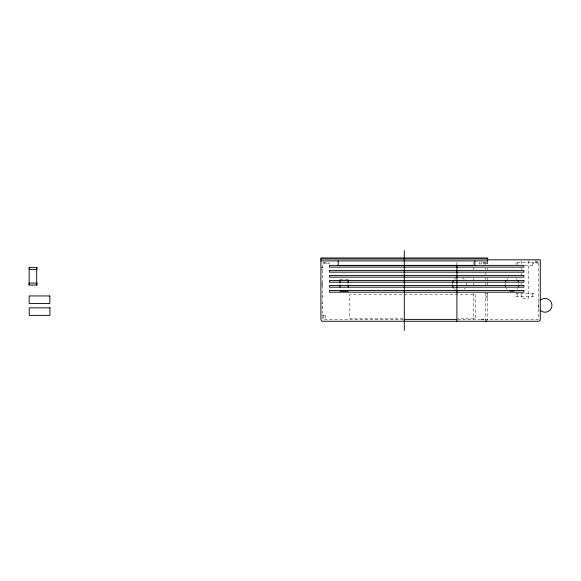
<?xml version="1.0" encoding="UTF-8"?>
<svg xmlns="http://www.w3.org/2000/svg" width="581" height="581" viewBox="0 0 581 581"><rect width="100%" height="100%" fill="white"/><g stroke="black" fill="none" stroke-linecap="round" stroke-linejoin="round"><path stroke-width="0.44" stroke-dasharray="2.9 2.18" d="M485.789 262.205L487.67 262.205M538.413 262.953L535.283 262.953L535.283 260.724M485.789 263.338L487.67 263.338M322.789 263.847L329.057 263.847L329.057 262.234M485.789 263.847L479.521 263.847L479.521 262.234M524.766 265.343L533.648 265.343L533.648 262.213L516.088 262.205L516.088 264.348M321.533 267.398L322.789 267.398M321.533 267.768L322.789 267.768M321.533 269.402L322.789 269.402M340.016 279.258L348.164 279.258M321.533 283.07L322.789 283.07M321.533 284.697L322.789 284.697M321.533 285.075L322.789 285.075M485.789 293.55L487.67 293.55M321.533 295.947L322.789 295.947M485.789 296.688L487.67 296.688M485.789 297.813L487.67 297.813M321.533 303.471L322.789 303.471M321.533 307.857L322.789 307.857M321.533 315.381L322.789 315.381M323.319 315.592L325.404 315.592M403.054 318.853L349.835 318.853L349.835 294.407L475.222 294.407L475.222 318.853L458.082 318.853M403.497 319.376L322.789 319.376L322.789 263.433M457.821 319.376L480.458 319.376M484.982 319.376L538.413 319.376L538.413 261.385M537.846 260.608L537.846 262.953M536.285 260.869L536.285 262.953M535.842 260.608L535.842 262.953M532.588 262.213L532.588 265.335M532.588 293.558L532.588 296.68M528.608 260.637L528.608 298.256L521.709 298.256L521.709 293.775M521.709 260.637L521.709 264.217M521.709 267.805L521.709 269.591M521.709 273.179L521.709 274.966M521.709 283.027L521.709 284.821M517.148 262.213L517.148 264.348M517.112 293.558L517.112 296.68M487.67 260.724L487.67 264.544M487.67 267.943L487.67 269.744M487.67 277.871L487.67 279.672M487.67 282.126L487.67 285.089M487.67 293.209L487.67 319.376A1.881 1.881 0 0 1 487.444 320.269M485.789 263.621L485.789 264.544M485.789 267.943L485.789 269.744M485.789 272.809L485.789 274.595M485.789 277.871L485.789 279.969M485.789 283.281L485.789 285.089M485.789 293.209L485.789 321.257M481.649 262.234L481.649 263.847M473.355 262.525L473.355 264.333M473.355 267.943L473.355 269.744M473.355 277.871L473.355 279.672M473.355 283.281L473.355 285.089M473.355 293.209L473.355 319.376M456.913 262.198L456.913 264.58M326.921 262.234L326.929 263.847M325.425 315.592L325.425 319.376M323.297 315.592L323.297 319.376M466.151 283.012A6.899 6.899 0 0 1 466.238 284.886M465.141 288.038A6.899 6.899 0 0 1 464.248 289.142M454.495 289.142A6.899 6.899 0 0 1 453.594 288.038M452.476 284.262A6.899 6.899 0 0 1 452.592 283.012M454.495 279.388A6.899 6.899 0 0 1 456.201 278.139M462.534 278.139A6.899 6.899 0 0 1 464.248 279.388M517.765 288.038A6.899 6.899 0 0 1 516.872 289.142M507.119 289.142A6.899 6.899 0 0 1 506.225 288.038M505.216 285.518A6.899 6.899 0 0 1 505.216 283.012M507.119 279.388A6.899 6.899 0 0 1 508.222 278.495M515.768 278.495A6.899 6.899 0 0 1 516.872 279.388M518.775 283.012A6.899 6.899 0 0 1 518.891 284.262M538.783 308.191A6.899 6.899 0 0 1 538.783 302.461M533.612 293.55L516.088 293.55L516.088 296.68L533.612 296.688L533.612 293.558"/><path stroke-width="0.87" d="M320.908 259.024L487.67 259.024M487.19 259.823L540.294 259.823L540.294 319.376A1.881 1.881 0 0 1 538.413 321.257L322.789 321.257A1.881 1.881 0 0 1 320.908 319.376L320.908 257.964L487.67 257.964L487.67 260.905L320.908 260.905M323.552 262.735L325.2 262.735M483.392 262.735L485.048 262.735M456.775 267.122L329.5 267.122L329.5 265.379L523.88 265.379L523.88 267.122L456.913 267.122M29.152 267.398L36.857 267.398M29.333 269.402L36.857 269.402M456.775 270.39L329.5 270.39L329.5 272.14L456.775 272.14M456.913 270.39L523.88 270.39L523.88 272.14L456.913 272.14M456.775 275.409L329.5 275.409L329.5 277.152L456.775 277.152M456.913 275.409L523.88 275.409L523.88 277.152L456.913 277.152M456.775 290.456L329.5 290.456L329.5 292.199L456.775 292.199M456.913 290.456L523.88 290.456L523.88 292.199L456.913 292.199M340.016 291.175L348.164 291.175M404.289 319.376L456.811 319.376M481.424 319.376L483.813 319.376M474.859 260.905L474.859 265.597L338.171 265.597L338.171 260.905M456.913 264.929L456.913 321.257M404.289 250.665L404.289 330.335M348.164 280.057L348.164 282.664M348.164 284.821L348.164 287.203M340.016 280.057L340.016 282.664M340.016 284.821L340.016 287.203M36.995 283.085L36.995 285.06L29.05 285.075L29.05 283.085L36.574 283.07L36.574 285.06M36.857 267.413L36.857 269.388M36.676 267.413L36.676 284.697M29.333 267.413L29.333 269.388M29.152 267.413L29.152 284.697M486.755 320.988A1.881 1.881 0 0 1 485.789 321.257M456.833 290.674A6.899 6.899 0 0 1 455.598 290.035M453.245 287.435A6.899 6.899 0 0 1 452.505 284.886M452.737 282.366A6.899 6.899 0 0 1 453.594 280.492M518.775 285.518A6.899 6.899 0 0 1 518.405 286.803M514.534 290.674A6.899 6.899 0 0 1 509.457 290.674M505.586 286.803A6.899 6.899 0 0 1 505.216 285.518M505.586 281.727A6.899 6.899 0 0 1 506.225 280.492M517.765 280.492A6.899 6.899 0 0 1 518.405 281.727M540.177 300.45A6.899 6.899 0 0 1 549.931 300.45A6.899 6.899 0 0 1 549.931 310.203A6.899 6.899 0 0 1 540.177 310.203M523.88 280.42L329.5 280.42L329.5 282.17L523.88 282.17L523.88 280.42M523.88 285.438L329.5 285.438L329.5 287.181L523.88 287.181L523.88 285.438M49.835 295.947L29.152 295.947L29.152 303.471L49.835 303.471L49.835 295.947M49.93 307.857L29.239 307.857L29.239 315.381L49.93 315.381L49.93 307.857"/></g></svg>
